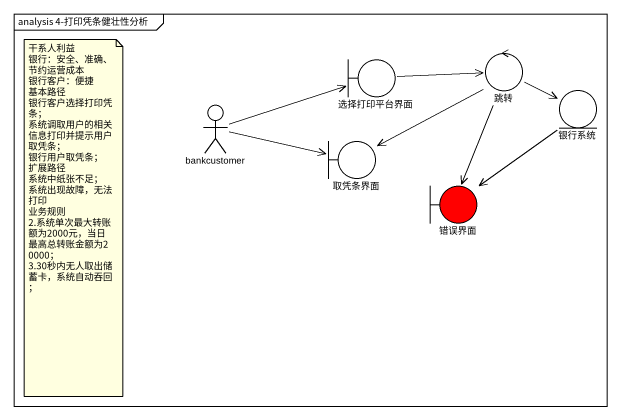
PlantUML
@startuml
mainframe analysis 4-打印凭条健壮性分析
boundary 选择打印平台界面
control 跳转
actor bankcustomer
entity 银行系统
boundary 取凭条界面
boundary 错误界面 #FF0000
选择打印平台界面 -right-> 跳转
跳转 -right-> 银行系统
跳转 -left-> 取凭条界面
跳转 --> 错误界面
bankcustomer -right-> 选择打印平台界面
bankcustomer -right-> 取凭条界面
银行系统 --> 错误界面
note as N1
  干系人利益
  银行：安全、准确、节约运营成本
  银行客户：便捷
  基本路径
  银行客户选择打印凭条；
  系统调取用户的相关信息打印并提示用户取凭条；
  银行用户取凭条；
  扩展路径
  系统中纸张不足；
  系统出现故障，无法打印
  业务规则
  2.系统单次最大转账额为2000元，当日最高总转账金额为20000；
  3.30秒内无人取出储蓄卡，系统自动吞回；
end note
@enduml
